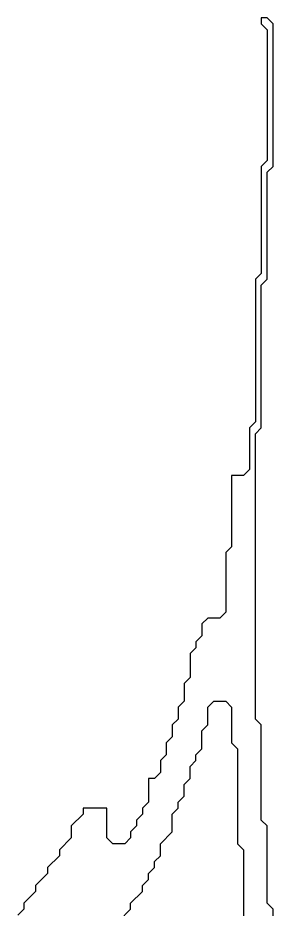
# Model space of a CAD drawing. Header units: metres. Extents: x 0 to 100, y 0 to 141.
# Drawn here: x 57.475 to 58.55, y 63.325 to 67.075 of the extents above; entities that cross this region are included whole.
import ezdxf

# ---------------------------------------------------------------- set-up
doc = ezdxf.new("R2010")
doc.units = ezdxf.units.M

msp = doc.modelspace()

# ---------------------------------------------------------------- linework, layer by layer
for points in [[(58.55, 62.925), (58.55, 63.325), (58.525, 63.35), (58.525, 63.675), (58.5, 63.7), (58.5, 64.1), (58.475, 64.125), (58.475, 65.325), (58.5, 65.35), (58.5, 65.95), (58.525, 65.975), (58.525, 66.425), (58.55, 66.45), (58.55, 67.05), (58.525, 67.075), (58.5, 67.075), (58.5, 67.05), (58.525, 67.025), (58.525, 66.475), (58.5, 66.45), (58.5, 66), (58.475, 65.975), (58.475, 65.375), (58.45, 65.35), (58.45, 65.175), (58.425, 65.15), (58.375, 65.15), (58.375, 64.85), (58.35, 64.825), (58.35, 64.575), (58.325, 64.55), (58.275, 64.55), (58.25, 64.525), (58.25, 64.475), (58.225, 64.45), (58.225, 64.425), (58.2, 64.4), (58.2, 64.3), (58.175, 64.275), (58.175, 64.2), (58.15, 64.175), (58.15, 64.125), (58.125, 64.1), (58.125, 64.05), (58.1, 64.025), (58.1, 63.975), (58.075, 63.95), (58.075, 63.9), (58.05, 63.875), (58.025, 63.875), (58.025, 63.775), (58, 63.75), (58, 63.725), (57.975, 63.7), (57.975, 63.675), (57.95, 63.65), (57.95, 63.625), (57.925, 63.6), (57.875, 63.6), (57.85, 63.625), (57.85, 63.75), (57.75, 63.75), (57.75, 63.725), (57.7, 63.675), (57.7, 63.625), (57.65, 63.575), (57.65, 63.55), (57.6, 63.5), (57.6, 63.475), (57.55, 63.425), (57.55, 63.4), (57.5, 63.35), (57.5, 63.325), (57.475, 63.3)], [(57.9, 63.275), (57.95, 63.325), (57.95, 63.35), (58, 63.4), (58, 63.425), (58.025, 63.45), (58.025, 63.475), (58.05, 63.5), (58.05, 63.525), (58.075, 63.55), (58.075, 63.6), (58.125, 63.65), (58.125, 63.725), (58.15, 63.75), (58.15, 63.775), (58.175, 63.8), (58.175, 63.85), (58.2, 63.875), (58.2, 63.925), (58.225, 63.95), (58.225, 63.975), (58.25, 64), (58.25, 64.075), (58.275, 64.1), (58.275, 64.175), (58.3, 64.2), (58.35, 64.2), (58.375, 64.175), (58.375, 64.025), (58.4, 64), (58.4, 63.6), (58.425, 63.575), (58.425, 63.25)]]:
    msp.add_lwpolyline(points)

doc.saveas('drawing.dxf')
